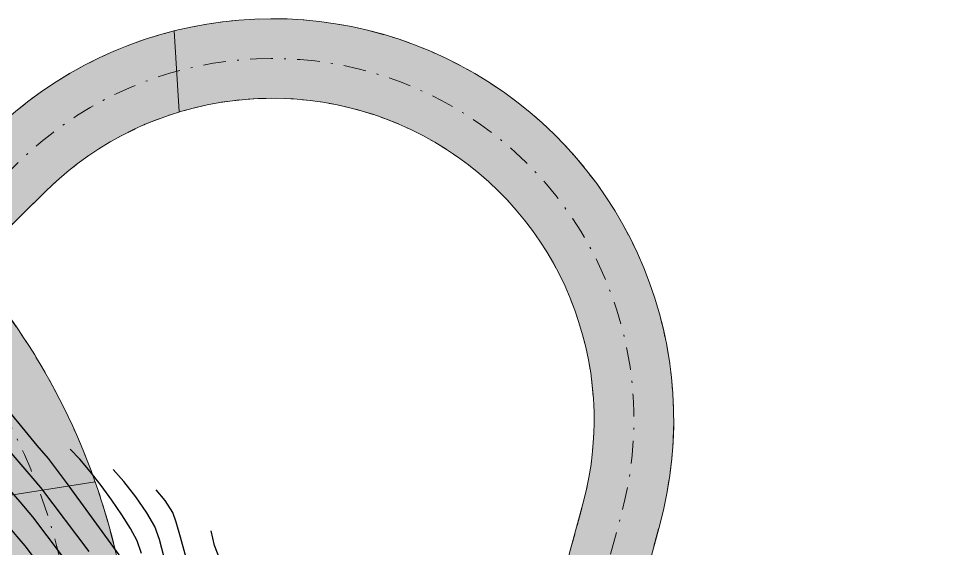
# Model space of a CAD drawing. Header units: millimetres. Extents: x 62300 to 62587, y 108404 to 108915.
# Drawn here: x 62440.3 to 62491.8, y 108725.4 to 108754.8 of the extents above; entities that cross this region are included whole.
import ezdxf

# ---------------------------------------------------------------- set-up
doc = ezdxf.new("R2010")
doc.units = ezdxf.units.MM
for name, pattern in [('NASCOSTA', [9.525, 6.35, -3.175]), ('TRATTEGGIATA', [0.75, 0.5, -0.25]), ('TRATTOPUNTO2', [0.5, 0.25, -0.125, 0, -0.125])]:
    doc.linetypes.add(name, pattern=pattern)
doc.layers.add('Colori bordi', color=5, linetype='Continuous', plot=False)
doc.layers.add('no_plot', color=5, linetype='Continuous', plot=False)
for name, color, linetype in [('curve livello 5m', 7, 'Continuous'), ('LIN010TR', 2, 'NASCOSTA'), ('LIN025CO', 7, 'Continuous'), ('TRATTCOLO-30', 253, 'Continuous'), ('TRATTCOLO-32', 255, 'Continuous')]:
    doc.layers.add(name, color=color, linetype=linetype)

# ---------------------------------------------------------------- blocks, each defined once
blk = doc.blocks.new('CONTORNO')
at = {"layer": 'Colori bordi', "lineweight": 0, "ltscale": 2}
for p, q in [((-17.142, 124.321), (-17.417, 128.809)), ((-21.794, 103.851), (-27.997, 102.858))]:
    blk.add_line(p, q, dxfattribs=at)
at = {"layer": 'Colori bordi', "lineweight": 0, "ltscale": 2, "flags": 128}
blk.add_lwpolyline([(25.446, -93.474), (-6.877, 42.135), (-4.985, 41.623), (-4.907, 41.912), (-5.109, 41.967), (-4.481, 44.283), (-5.968, 44.686), (9.426, 101.471, 0.76503), (-27.561, 123.114)], format="xyb", dxfattribs=at)
blk.add_lwpolyline([(-28.746, 115.78, -0.121281), (-20.708, 100.164), (-8.908, 50.657), (5.179, 102.622, 0.76503), (-24.477, 119.975)], format="xyb", close=True, dxfattribs=at)

msp = doc.modelspace()

# ---------------------------------------------------------------- hatches: boundary and pattern name
at = {"layer": 'TRATTCOLO-30', "linetype": 'Continuous', "lineweight": 0}
h = msp.add_hatch(color=256, dxfattribs=at)
h.dxf.hatch_style = 1
h.paths.add_polyline_path([(62466.61, 108701.332), (62464.487, 108701.907), (62457.443, 108675.925), (62458.509, 108671.451)])
h.paths.add_polyline_path([(62468.733, 108700.756), (62466.61, 108701.332), (62458.509, 108671.451), (62459.474, 108667.403), (62461.366, 108666.89), (62461.444, 108667.18), (62461.242, 108667.235), (62461.869, 108669.551), (62460.383, 108669.954)])
h.paths.add_polyline_path([(62475.777, 108726.739, 0.573227), (62448.934, 108754.077), (62449.071, 108751.838, -0.580111), (62473.654, 108727.314), (62466.61, 108701.332), (62468.733, 108700.756)])
h.paths.add_polyline_path([(62473.654, 108727.314, 0.580111), (62449.071, 108751.838), (62449.209, 108749.589, -0.588798), (62471.53, 108727.89), (62464.487, 108701.907), (62466.61, 108701.332)], flags=17)
h.paths.add_polyline_path([(62449.209, 108749.589), (62449.071, 108751.838, 0.128077), (62440.332, 108746.812), (62433.913, 108740.504, -0.017364), (62435.492, 108738.782), (62437.605, 108741.048), (62441.874, 108745.243, -0.121501)])
h.paths.add_polyline_path([(62449.071, 108751.838), (62448.934, 108754.077, 0.133332), (62438.79, 108748.382), (62434.521, 108744.186), (62432.399, 108741.952, -0.015566), (62433.913, 108740.504), (62440.332, 108746.812, -0.128077)])
h.paths.add_polyline_path([(62433.853, 108740.445), (62433.913, 108740.504, 0.015566), (62432.399, 108741.952), (62430.277, 108739.718, 0.166431), (62425.671, 108726.095), (62427.873, 108726.447, -0.197704)])
h.paths.add_polyline_path([(62433.377, 108736.513), (62435.492, 108738.782, 0.017363), (62433.913, 108740.504, 0.198805), (62427.873, 108726.447), (62430.082, 108726.801, -0.147156)])
h.paths.add_polyline_path([(62430.084, 108725.484, -0.018506), (62430.082, 108726.801), (62427.873, 108726.447, 0.01312), (62427.886, 108725.398), (62428.17, 108718.14, -0.032081), (62430.374, 108718.085)])
h.paths.add_polyline_path([(62427.886, 108725.398, -0.01312), (62427.873, 108726.447), (62425.671, 108726.095, 0.008818), (62425.688, 108725.312), (62425.977, 108717.913, -0.032081), (62428.17, 108718.14)])
h = msp.add_hatch(color=256, dxfattribs=at)
h.dxf.hatch_style = 1
h.paths.add_polyline_path([(62437.897, 108713.003, 0.139627), (62427.055, 108714.939), (62428.217, 108711.732, -0.082344), (62431.881, 108711.729, -0.072308), (62436.546, 108710.235), (62443.774, 108706.707), (62442.849, 108710.586)])
h.paths.add_polyline_path([(62439.248, 108715.771, 0.099876), (62430.374, 108718.085, 0.064228), (62425.978, 108717.913), (62427.055, 108714.939, -0.139627), (62437.897, 108713.003), (62442.849, 108710.586), (62441.687, 108715.462), (62440.969, 108714.931)])
h.paths.add_polyline_path([(62425.978, 108717.913, 0.034113), (62422.883, 108717.278), (62421.603, 108716.923), (62422.72, 108714.036), (62423.706, 108714.31, -0.042455), (62427.055, 108714.939)])
h.paths.add_polyline_path([(62427.055, 108714.939, 0.042455), (62423.706, 108714.31), (62422.72, 108714.036), (62424.184, 108710.252), (62424.747, 108710.554, -0.082344), (62428.217, 108711.732)])
h.paths.add_polyline_path([(62442.647, 108724.717, 0.030349), (62441.462, 108728.623), (62438.354, 108728.126, -0.035379), (62439.651, 108724.003), (62441.145, 108717.737), (62444.141, 108718.451)])
h.paths.add_polyline_path([(62445.643, 108725.431, 0.026179), (62444.557, 108729.119), (62441.462, 108728.623, -0.030349), (62442.647, 108724.717), (62444.141, 108718.451), (62447.137, 108719.165)])
h.paths.add_polyline_path([(62437.605, 108741.047), (62435.492, 108738.781, -0.088198), (62441.462, 108728.623), (62444.557, 108729.119, 0.094802)])
h.paths.add_polyline_path([(62435.492, 108738.781), (62433.377, 108736.512, -0.080253), (62438.354, 108728.126), (62441.462, 108728.623, 0.088198)])
h.paths.add_polyline_path([(62435.492, 108738.781, 0.017363), (62433.913, 108740.504, 0.039704), (62431.825, 108738.117), (62433.377, 108736.512)])
h.paths.add_polyline_path([(62433.853, 108740.444), (62433.913, 108740.504, 0.015566), (62432.399, 108741.952), (62430.277, 108739.718), (62431.825, 108738.117, -0.038643)])
h.paths.add_polyline_path([(62436.063, 108742.616), (62434.521, 108744.186), (62432.399, 108741.952, -0.015566), (62433.913, 108740.504)])
h.paths.add_polyline_path([(62437.605, 108741.047), (62436.063, 108742.616), (62433.913, 108740.504, -0.017364), (62435.492, 108738.781)])
h.paths.add_polyline_path([(62414.455, 108753.367), (62414.017, 108750.318, -0.153556), (62432.399, 108741.952), (62434.521, 108744.186, 0.153719)])
h.paths.add_polyline_path([(62414.017, 108750.318), (62413.579, 108747.269, -0.15336), (62430.277, 108739.718), (62432.399, 108741.952, 0.153556)])
h.paths.add_polyline_path([(62414.017, 108750.318, 0.118937), (62398.332, 108748.516), (62390.97, 108745.82), (62390.44, 108745.626), (62391.984, 108742.911), (62398.878, 108745.431, -0.122973), (62413.579, 108747.269)])
h.paths.add_polyline_path([(62414.455, 108753.367, 0.119368), (62397.273, 108751.408), (62388.897, 108748.34), (62390.44, 108745.626), (62390.97, 108745.82), (62398.332, 108748.516, -0.118937), (62414.017, 108750.318)])

# ---------------------------------------------------------------- linework, layer by layer
at = {"layer": 'curve livello 5m', "color": 2, "flags": 128}
msp.add_lwpolyline([(62447.115, 108725.141), (62446.879, 108725.857), (62446.512, 108726.529), (62446.036, 108727.293), (62445.485, 108728.103), (62444.891, 108728.915), (62444.287, 108729.686), (62443.704, 108730.37), (62443.175, 108730.924)], dxfattribs=at)
at = {"layer": 'LIN010TR', "linetype": 'TRATTOPUNTO2', "lineweight": 0, "ltscale": 5}
msp.add_line((62457.408, 108667.388), (62473.654, 108727.314), dxfattribs=at)
at = {"layer": 'LIN010TR', "linetype": 'TRATTOPUNTO2', "lineweight": 0, "ltscale": 5, "flags": 128}
for points in [[(62433.853, 108740.445), (62440.332, 108746.812, -0.76503), (62473.654, 108727.314, -0.76503)], [(62365.019, 108736.314), (62390.97, 108745.82), (62398.332, 108748.517, -0.448954), (62442.647, 108724.718), (62455.145, 108672.281)]]:
    msp.add_lwpolyline(points, format="xyb", dxfattribs=at)
at = {"layer": 'LIN025CO', "linetype": 'TRATTEGGIATA', "lineweight": 0, "ltscale": 2}
for p, q in [((62435.395, 108738.876), (62441.874, 108745.243)), ((62455.508, 108668.789), (62471.53, 108727.89)), ((62459.755, 108667.638), (62475.777, 108726.739))]:
    msp.add_line(p, q, dxfattribs=at)
for centre, radius, start, end in [((62454.35, 108732.547), 22.2, 344.832, 134.5002), ((62454.35, 108732.547), 17.8, 344.832, 134.5002), ((62409.908, 108716.914), 36.736, 13.4064, 41.0669)]:
    msp.add_arc(centre, radius, start, end, dxfattribs=at)
at = {"layer": 'no_plot', "flags": 128}
for points in [[(62454.231, 108711.696), (62453.14, 108713.811), (62451.065, 108717.797), (62450.378, 108718.287), (62449.49, 108718.77), (62448.788, 108719.265), (62448.788, 108719.265), (62448.458, 108719.686), (62448.048, 108720.314), (62447.594, 108721.087), (62447.131, 108721.945), (62446.691, 108722.826), (62446.31, 108723.669), (62446.31, 108723.669), (62446.097, 108724.403), (62445.894, 108725.079), (62442.973, 108729.075), (62441.971, 108730.403), (62441.351, 108731.129), (62439.089, 108733.874), (62436.849, 108736.637)], [(62439.893, 108730.728), (62440.455, 108730.068), (62441.112, 108729.303), (62441.541, 108728.796), (62441.541, 108728.796), (62444.207, 108725.26)], [(62454.231, 108717.406), (62453.585, 108718.428), (62452.698, 108719.834), (62452.027, 108720.241), (62451.088, 108720.805), (62451.088, 108720.805), (62450.15, 108721.4), (62449.687, 108721.709), (62449.687, 108721.709), (62449.314, 108722.277), (62448.914, 108723.083), (62448.914, 108723.083), (62448.643, 108723.907), (62448.376, 108724.932), (62448.116, 108725.921), (62447.864, 108726.636), (62447.417, 108727.409), (62446.81, 108728.294), (62446.151, 108729.141), (62445.549, 108729.802)], [(62443.497, 108724.025), (62441.112, 108727.188), (62440.415, 108728.012), (62439.347, 108729.254)], [(62454.231, 108719.435), (62453.18, 108721.1), (62452.541, 108721.547), (62451.698, 108721.983), (62450.875, 108722.412), (62450.297, 108722.839), (62450.022, 108723.444), (62449.787, 108724.178), (62449.53, 108725.105), (62449.273, 108726.062), (62449.039, 108726.886), (62448.849, 108727.414), (62448.428, 108728.077), (62447.924, 108728.679)], [(62441.889, 108723.98), (62440.682, 108725.581), (62439.718, 108726.721)], [(62454.231, 108721.465), (62453.662, 108722.366), (62453.054, 108722.728), (62452.48, 108723.079), (62451.992, 108723.768), (62451.529, 108724.657), (62451.162, 108725.59), (62450.964, 108726.411)]]:
    msp.add_lwpolyline(points, dxfattribs=at)

# ---------------------------------------------------------------- block references
at = {"layer": 'TRATTCOLO-32', "linetype": 'Continuous', "lineweight": 0, "rotation": 359.9998869463153}
msp.add_blockref('CONTORNO', (62466.351, 108625.268), dxfattribs=at)

doc.saveas('drawing.dxf')
